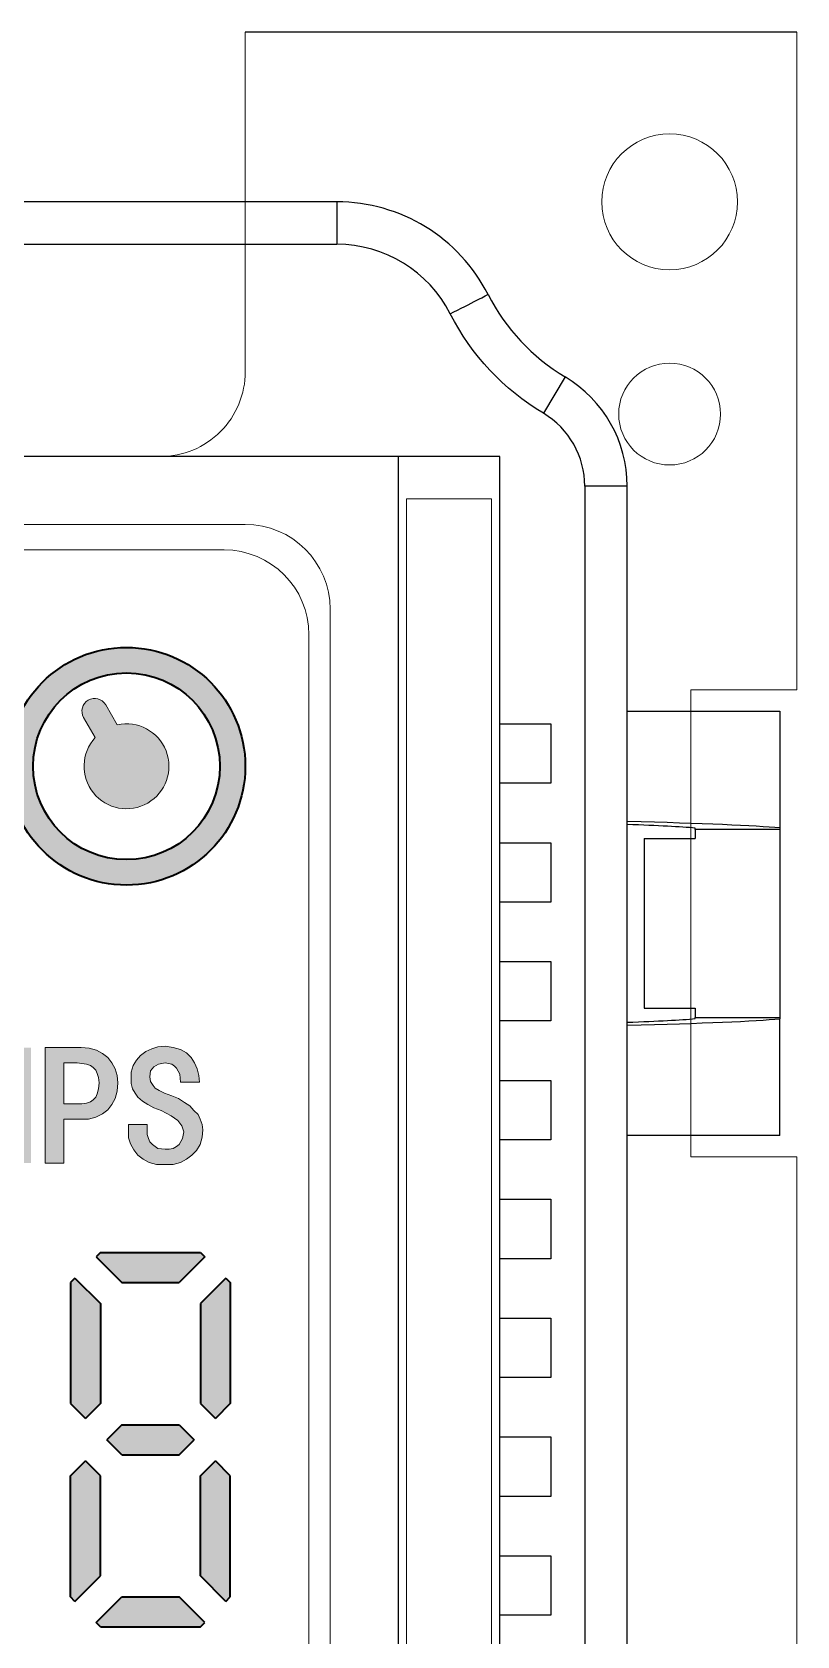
# Model space of a CAD drawing. Header units: millimetres. Extents: x -13 to 383, y -156 to 81.
# Drawn here: x 67.64 to 76.65, y 34.76 to 53.65 of the extents above; entities that cross this region are included whole.
import ezdxf

# ---------------------------------------------------------------- set-up
doc = ezdxf.new("R2010")
doc.units = ezdxf.units.MM
doc.header["$LTSCALE"] = 0.5
doc.layers.get('0').update_dxf_attribs({"lineweight": 18})
doc.layers.add('粗实线层', color=7, linetype='Continuous', lineweight=35)

# ---------------------------------------------------------------- blocks, each defined once
blk = doc.blocks.new('*X6')
at = {"color": 7, "linetype": 'Continuous', "lineweight": 25}
for p, q in [((6.079024270831269, 4.100000000000591), (-6.079023655894616, 4.100000000000591)), ((6.079023657038761, 4.100000000000364), (6.079024884623323, 3.60000000000116)), ((-6.079024883603324, 3.600000000000591), (6.079024884623777, 3.600000000000591)), ((8.768914865459465, 2.037932857033297), (8.512609910588253, 1.60862204874843)), ((9.000000000758064, 0.7500004322905625), (9.000000000758973, -27.89999999999941)), ((9.500000000758973, 0.7500004322905625), (9.000000000758973, 0.7500004322905625)), ((9.500000000758973, -27.89999999999941), (9.500000000758973, 0.7500004322905625)), ((9.500000041657586, -1.900000000103432), (11.30000012336404, -1.900000000103432)), ((11.30000012336404, -1.900000000103432), (11.30000012336404, -3.275847934718968)), ((9.700000123364134, -3.400000000102409), (9.700000123364134, -5.400000000102409)), ((9.700000123364134, -3.400000000102409), (10.30000012336404, -3.400000000102409)), ((10.30000012336404, -3.29304842888223), (10.30000012336404, -3.277520266701117)), ((11.30000012336404, -3.293048428881434), (10.30000012336404, -3.293048428881434)), ((10.30000012336404, -3.293048428881434), (10.30000012336404, -3.400000000102409)), ((11.30000012336404, -3.275847934718968), (11.30000012336404, -3.29304842888223)), ((11.30000012336404, -3.29304842888223), (11.30000012336404, -5.506951571290415)), ((9.700000123364134, -5.400000000102409), (10.30000012336404, -5.400000000102409)), ((10.30000012336404, -5.400000000102409), (10.30000012336404, -5.506951571290415)), ((10.3000001233645, -5.522479733505406), (10.30000012336404, -5.506951571290415)), ((10.30000012336404, -5.506951571290415), (11.30000012336404, -5.506951571290415)), ((11.30000012336404, -5.506951571290415), (11.30000012336131, -5.524152065487897)), ((11.30000012336131, -6.900000000103432), (11.30000012336131, -5.524152065487897)), ((11.30000012336131, -6.900000000103432), (9.50000002865363, -6.900000000103432))]:
    blk.add_line(p, q, dxfattribs=at)
at = {"color": 0, "linetype": 'Continuous', "ltscale": 0.5}
for p, q in [((-4.75000000029786, -2.842170943040401e-14), (4.750000000298314, 0)), ((5.75000000057662, -24.80000000000447), (5.750000000577074, -1.000000000154785))]:
    blk.add_line(p, q, dxfattribs=at)
at = {"color": 7, "linetype": 'Continuous', "lineweight": 25}
for centre, radius, start, end in [((6.079028567333808, 2.100017417840604), 1.999982582165788, 27.02481284507418, 90.0001406708157), ((9.999999959426077, 4.100000432141542), 2.401602213713915, 207.0250031376143, 239.1621685776927), ((8.000000000944056, 0.750000432342631), 1.499999999814259, 0, 59.16216857897633)]:
    blk.add_arc(centre, radius, start, end, dxfattribs=at)
at = {"color": 0, "linetype": 'Continuous', "ltscale": 0.5}
blk.add_arc((4.749999999441116, -1.00000000148475), 1.00000000148475, 0, 90, dxfattribs=at)
at = {"color": 7, "linetype": 'Continuous', "lineweight": 25}
for centre, major_axis, ratio, start_param, end_param in [((8.250617611338384e-08, -3.313121749780294), (11.50000000008822, 0), 0.01745506492832345, 0.1867722969736413, 0.5986680591498156), ((8.278584573417902e-08, -3.313121749776087), (10.49999999977391, 0), 0.01745506492832206, 0.1954911394638757, 0.4399759730879149), ((8.278584573417902e-08, -5.486878250430777), (10.49999999977391, 0), 0.01745506492820512, 5.843209334092935, 6.087694167716473), ((8.250617611338384e-08, -5.486878250426457), (11.50000000008822, 0), 0.01745506492820185, 5.684517246022038, 6.09641301020538)]:
    blk.add_ellipse(centre, major_axis=major_axis, ratio=ratio, start_param=start_param, end_param=end_param, dxfattribs=at)
for points in [[(7.415228555194062, 2.781572506765997), (7.159084818910287, 3.283746524499747), (6.642752086133441, 3.600001384046095), (6.079024884623323, 3.600000000000591)], [(8.512609910591891, 1.608622048753432), (8.043747083685048, 1.888540148572929), (7.66334897249908, 2.295133660066995), (7.415228555187696, 2.781572506763268)], [(9.000000000756245, 0.7500004322905625), (9.00000000077489, 1.101998654506019), (8.81484319317542, 1.42818427182965), (8.512609910588253, 1.60862204874843)]]:
    blk.add_open_spline(points, degree=3, dxfattribs=at)
blk.add_open_spline([(7.415228555194972, 2.781572506766565), (7.531835229729495, 2.841050345640156), (7.647723823091383, 2.900162002033881), (7.812630384170461, 2.984276720363368), (7.86063288475998, 3.008761818150901), (7.860632717082808, 3.008762146883555)], degree=3, knots=[0, 0, 0, 0, 0.2500000000031246, 0.2500000000031246, 0.5000000000062491, 0.5000000000062491, 0.5000000000062491, 0.5000000000062491], dxfattribs=at)
blk = doc.blocks.new('*X28')
at = {"color": 8, "linetype": 'Continuous', "ltscale": 0.5}
for p, q in [((1.100000761466845, 27.5000008642831), (0.1000007614668448, 27.5000008642831)), ((0.1000007614494578, 0.4999999999999147), (0.1000007614494507, 27.5000008642831)), ((1.100000761395791, 0.5000000001315605), (1.100000761395791, 27.5000008642831))]:
    blk.add_line(p, q, dxfattribs=at)
blk = doc.blocks.new('*X29')
at = {"linetype": 'Continuous', "ltscale": 0.5}
h = blk.add_hatch(color=8, dxfattribs=at)
edge = h.paths.add_edge_path(flags=0)
edge.add_arc((-4.400000380987819, -3.649402068904237), 1.099999999693011, 0, 36.07062172180487)
edge.add_arc((-4.400000380963287, -3.64940206889633), 1.099999999668527, 36.0706217222243, 89.99999999990706)
edge.add_line((-4.400000380961503, -2.549402069227804), (-4.400000380961501, -2.249402069227784))
edge.add_arc((-4.400000380959651, -3.649402068892581), 1.399999999664796, 9.868017514236271e-11, 90.00000000007572, ccw=False)
edge.add_line((-3.000000381294854, -3.649402068890169), (-3.300000381298617, -3.649402068893437))
edge = h.paths.add_edge_path(flags=0)
edge.add_arc((-4.400000381288592, -3.649402068826106), 0.4999999996671258, 165.314499327341, 180.0000000000001, ccw=False)
edge.add_arc((-4.400000381161695, -3.649402068787493), 0.4999999997800891, 137.4576031171946, 165.3144993353076, ccw=False)
edge.add_line((-4.768388991883056, -3.311334277847756), (-4.904904191485514, -3.074883016130769))
edge.add_arc((-4.775000380951003, -2.999883016062903), 0.1500000000052206, 29.99999999001551, 210.0000000287822, ccw=False)
edge.add_line((-4.645096570365746, -2.92488301608293), (-4.508581370745105, -3.161334277852092))
edge.add_arc((-4.400000381109272, -3.649402068088564), 0.4999999991766101, 89.99999998306163, 102.54239687957329, ccw=False)
edge.add_line((-4.400000380961456, -3.149402068911954), (-4.400000380961501, -3.649402068893437))
edge.add_line((-4.400000380961501, -3.649402068893437), (-4.900000380966048, -3.649402068893437))
edge = h.paths.add_edge_path(flags=0)
edge.add_line((-4.400000380961501, -3.649402068893437), (-4.400000380961501, -3.376141351007817))
edge.add_line((-4.400000380961501, -3.376141351007817), (-4.400000380961501, -3.149402068908302))
edge.add_arc((-4.400000381019058, -3.649402068946476), 0.5000000000381748, 1.1859810911118984e-09, 89.9999999934044, ccw=False)
edge.add_line((-3.900000380980884, -3.649402068936126), (-4.400000380961501, -3.649402068893437))
edge = h.paths.add_edge_path(flags=0)
edge.add_line((-4.400000380961501, -4.149402068894545), (-4.400000380961501, -3.831932004547838))
edge.add_line((-4.400000380961501, -3.831932004547838), (-4.400000380961501, -3.649402068893437))
edge.add_line((-4.400000380961501, -3.649402068893437), (-3.900000380977303, -3.649402068893437))
edge.add_arc((-4.400000380962553, -3.649402068909308), 0.49999999998525, -90.0000000018685, 1.8187051864515524e-09, ccw=False)
edge = h.paths.add_edge_path(flags=0)
edge.add_arc((-4.400000381014594, -3.649402068943601), 0.4999999999386038, 193.5818360926953, 270.0000000060855, ccw=False)
edge.add_arc((-4.400000380225184, -3.649402068847882), 0.5000000007284154, 179.9999999997452, 193.5818360821141, ccw=False)
edge.add_line((-4.9000003809536, -3.649402068845659), (-4.400000380961501, -3.649402068893437))
edge.add_line((-4.400000380961501, -3.649402068893437), (-4.400000380961501, -4.149402068885735))
edge = h.paths.add_edge_path(flags=0)
edge.add_arc((-4.400000381027233, -3.649402068883656), 1.399999999601764, 159.0245066938817, 180.0000000000002, ccw=False)
edge.add_arc((-4.400000380979661, -3.649402068873556), 1.399999999642569, 89.99999999925672, 159.0245066949647, ccw=False)
edge.add_line((-4.400000380961497, -2.249402069230987), (-4.400000380961501, -2.549402069226744))
edge.add_arc((-4.400000380971048, -3.649402068892301), 1.099999999665557, 89.99999999950273, 180.0000000000584)
edge.add_line((-5.500000380636606, -3.649402068893422), (-5.800000380629115, -3.649402068893437))
edge = h.paths.add_edge_path(flags=0)
edge.add_arc((-4.400000380965877, -3.649402068893862), 1.399999999662258, 192.2260821755313, 270.0000000001778, ccw=False)
edge.add_arc((-4.40000038062847, -3.649402068869467), 1.399999999997178, 180.0000000010798, 192.2260821735828, ccw=False)
edge.add_line((-5.800000380625648, -3.649402068895851), (-5.500000380628194, -3.649402068893437))
edge.add_arc((-4.400000380949336, -3.649402068888064), 1.099999999678857, 180.0000000002798, 269.9999999990038)
edge.add_line((-4.400000380968462, -4.749402068566923), (-4.400000380961501, -5.049402068559743))
edge = h.paths.add_edge_path(flags=0)
edge.add_arc((-4.40000038096457, -3.649402068908672), 1.099999999662095, 270.0000000001569, 336.2522546712485)
edge.add_arc((-4.400000381009134, -3.649402068878334), 1.099999999715103, 336.2522546707369, 359.9999999992133)
edge.add_line((-3.300000381294031, -3.649402068893437), (-3.000000381294853, -3.649402068893437))
edge.add_arc((-4.400000380958322, -3.649402068895892), 1.399999999663469, -90.0000000004639, 1.0049916454590857e-10, ccw=False)
edge.add_line((-4.400000380969659, -5.049402068559361), (-4.400000380961501, -4.749402068570788))
at = {"layer": '粗实线层', "linetype": 'Continuous'}
h = blk.add_hatch(color=8, dxfattribs=at)
h.paths.add_polyline_path([(-4.729914486365203, -7.451077152885404), (-4.725566533129552, -7.411945573758715), (-4.722044115322092, -7.380243813488647), (-4.729914486365203, -7.317280845135912), (-4.745655228453529, -7.270058618871417), (-4.761395970541912, -7.230706763650943), (-4.792877454718564, -7.199225279474661), (-4.824358938895273, -7.175614166342399), (-4.871581165159228, -7.159873424254187), (-4.926673762467374, -7.152003053210166), (-4.929951595164482, -6.963496859681072), (-4.840099680982576, -6.970984519196179), (-4.753525599497721, -6.994595632328441), (-4.682692260101248, -7.033947487548886), (-4.619729291748911, -7.081169713813409), (-4.572507065483876, -7.144132682166116), (-4.533155210263033, -7.214966021562873), (-4.509544097131538, -7.293669732003679), (-4.501673726087404, -7.380243813488647), (-4.509544097131538, -7.474688266017637), (-4.533155210263033, -7.561262347502606), (-4.572507065483876, -7.632095686899362), (-4.619729291748911, -7.695058655252097), (-4.682692260101248, -7.742280881516592), (-4.761395970541912, -7.781632736737066), (-4.84797005202671, -7.805243849869299), (-4.929951595164482, -7.805243849869299), (-4.929951595164482, -7.624225315855341), (-4.871581165159228, -7.616354944811292), (-4.824358938895273, -7.600614202723079), (-4.792877454718564, -7.577003089590818), (-4.761395970541912, -7.545521605414393), (-4.745655228453529, -7.506169750194061)], flags=0)
h.paths.add_polyline_path([(-4.344266305204997, -7.388114184532668), (-4.344266305204997, -7.38097423055811), (-4.344266305204997, -7.333021587224124), (-4.344266305204997, -7.254317876783347), (-4.320655192073559, -7.175614166342399), (-4.281303336852659, -7.112651197989692), (-4.234081110588704, -7.057558600681148), (-4.171118142235343, -7.010336374416653), (-4.100284802838814, -6.978854890240228), (-4.029451463442342, -6.955243777107967), (-3.942877381957487, -6.947373406063917), (-3.848432929428498, -6.96311414815213), (-3.761858847942619, -6.986725261284391), (-3.69102550854609, -7.026077116504723), (-3.635932911237944, -7.081169713813409), (-3.596581056017101, -7.144132682166116), (-3.565099571840392, -7.214966021562873), (-3.549358829753146, -7.293669732003679), (-3.541488458708955, -7.372373442444598), (-3.761858847942619, -7.372373442444598), (-3.769729218986754, -7.27792898991558), (-3.809081074207654, -7.207095650518824), (-3.832692187340172, -7.183484537386448), (-3.8641736715158, -7.159873424254187), (-3.903525526736644, -7.152003053210166), (-3.942877381957487, -7.144132682166116), (-4.021581092398151, -7.159873424254187), (-4.076673689706297, -7.191354908430611), (-4.116025544927197, -7.238577134695134), (-4.123895915971332, -7.309410474091891), (-4.116025544927197, -7.364503071400435), (-4.084544060750488, -7.411725297665072), (-4.060932947617971, -7.443206781841354), (-4.013710721354016, -7.466817894973616), (-3.950747753001679, -7.498299379149898), (-3.8641736715158, -7.529780863326323), (-3.785469961075137, -7.561262347502606), (-3.714636621678608, -7.608484573767129), (-3.651673653326327, -7.647836428987574), (-3.604451427061292, -7.702929026296118), (-3.557229200797281, -7.750151252560642), (-3.533618087664763, -7.805243849869299), (-3.510006974532246, -7.868206818222035), (-3.502136603488111, -7.9311697865746), (-3.510006974532246, -8.017743868059569), (-3.533618087664763, -8.104317949544537), (-3.572969942884583, -8.175151288941294), (-3.62806254019381, -8.23024388624998), (-3.69102550854609, -8.277466112514475), (-3.761858847942619, -8.316817967734806), (-3.848432929428498, -8.34042908086721), (-3.942877381957487, -8.34042908086721), (-4.045192205529645, -8.34042908086721), (-4.131766287015523, -8.316817967734806), (-4.202599626411995, -8.277466112514475), (-4.265562594764333, -8.23024388624998), (-4.312784821029368, -8.167280917897273), (-4.352136676249188, -8.096447578500516), (-4.375747789381705, -8.02561423910376), (-4.375747789381705, -7.939040157618791), (-4.375747789381705, -7.868206818222035), (-4.155377400146961, -7.868206818222035), (-4.155377400146961, -7.9311697865746), (-4.155377400146961, -7.986262383883286), (-4.139636658059715, -8.03348461014778), (-4.123895915971332, -8.072836465368255), (-4.09241443179468, -8.104317949544537), (-4.029451463442342, -8.15154017580906), (-3.942877381957487, -8.159410546853081), (-3.895655155692452, -8.159410546853081), (-3.848432929428498, -8.15154017580906), (-3.809081074207654, -8.127929062676799), (-3.777599590030945, -8.104317949544537), (-3.738247734811125, -8.03348461014778), (-3.722506992722799, -7.954780899706861), (-3.746118105855317, -7.883947560310105), (-3.793340332119271, -7.820984591957512), (-3.872044042559935, -7.765891994648854), (-3.990099608221499, -7.702929026296118), (-4.076673689706297, -7.671447542119836), (-4.147507029102826, -7.632095686899362), (-4.210469997456187, -7.592743831678916), (-4.265562594764333, -7.545521605414393), (-4.297044078941042, -7.498299379149898), (-4.328525563117694, -7.451077152885404)], flags=0)
h.paths.add_polyline_path([(-5.359544169892615, -8.324688338778998), (-5.359544169892615, -7.226117514555114), (-5.359544169892615, -6.96311414815213), (-4.934544133511565, -6.96311414815213), (-4.929951595164482, -6.963496859681072), (-4.929951595164482, -7.152003053210166), (-4.9817663597766, -7.144132682166116), (-5.139173780657927, -7.144132682166116), (-5.139173780657927, -7.624225315855341), (-4.9817663597766, -7.624225315855341), (-4.926673762467374, -7.624225315855341), (-4.929951595164482, -7.805243849869271), (-4.942414504555757, -7.805243849869299), (-5.139173780657927, -7.805243849869299), (-5.139173780657927, -8.324688338778998)], flags=0)
h.paths.add_polyline_path([(-5.969497925809094, -7.75970813168567), (-5.880618961195239, -7.298383982023182), (-5.816025690449351, -6.96311414815213), (-5.524821961818134, -6.96311414815213), (-5.524821961818134, -8.324688338778998), (-5.729451608964496, -8.324688338778998), (-5.729451608964496, -7.510276030738623), (-5.886859029845823, -8.324688338778998), (-6.052136821772365, -8.324688338778998), (-6.201673871609557, -7.550996646140732), (-6.201673871609557, -8.324688338778998), (-6.406303518755919, -8.324688338778998), (-6.406303518755919, -7.298383982023182), (-6.406303518755919, -6.96311414815213), (-6.122970161168894, -6.96311414815213), (-6.058376890422949, -7.298383982023182)], flags=0)
h.paths.add_polyline_path([(-6.776210957827743, -7.923299415530579), (-6.776210957827743, -7.308707763090013), (-6.776210957827743, -6.96311414815213), (-6.555840568594135, -6.96311414815213), (-6.555840568594135, -7.91542904448653), (-6.563710939637247, -8.009873497015548), (-6.587322052769764, -8.096447578500516), (-6.618803536946416, -8.167280917897273), (-6.666025763210428, -8.23024388624998), (-6.721118360519597, -8.277466112514475), (-6.791951699916126, -8.316817967734806), (-6.886396152445116, -8.34042908086721), (-6.980840604974105, -8.34042908086721), (-7.083155428547286, -8.34042908086721), (-7.177599881076333, -8.316817967734806), (-7.248433220472805, -8.277466112514475), (-7.303525817782031, -8.23024388624998), (-7.350748044045986, -8.167280917897273), (-7.382229528222695, -8.096447578500516), (-7.405840641355212, -8.009873497015548), (-7.405840641355212, -7.91542904448653), (-7.405840641355212, -7.308707763090069), (-7.405840641355212, -6.96311414815213), (-7.185470252120467, -6.96311414815213), (-7.185470252120467, -7.308707763090069), (-7.185470252120467, -7.923299415530579), (-7.185470252120467, -7.978392012839237), (-7.177599881076333, -8.03348461014778), (-7.153988767943815, -8.072836465368255), (-7.130377654811298, -8.104317949544537), (-7.06741468645896, -8.15154017580906), (-6.980840604974105, -8.159410546853081), (-6.902136894533442, -8.15154017580906), (-6.839173926181161, -8.104317949544537), (-6.815562813048643, -8.072836465368255), (-6.791951699916126, -8.03348461014778), (-6.784081328871935, -7.978392012839237)], flags=0)
h.paths.add_polyline_path([(-7.815099935646856, -7.868206818222035), (-7.815099935646856, -7.360326668424335), (-7.815099935646856, -6.96311414815213), (-7.594729546413191, -6.96311414815213), (-7.594729546413191, -7.868206818222035), (-7.602599917457383, -7.978392012839237), (-7.62621103058882, -8.080706836412304), (-7.657692514765529, -8.159410546853081), (-7.712785112073675, -8.23024388624998), (-7.767877709382901, -8.277466112514475), (-7.838711048779373, -8.316817967734806), (-7.917414759220037, -8.34042908086721), (-8.003988840704892, -8.34042908086721), (-8.09056292219077, -8.34042908086721), (-8.161396261587242, -8.316817967734806), (-8.232229600983771, -8.285336483558524), (-8.295192569336052, -8.23024388624998), (-8.342414795601087, -8.167280917897273), (-8.381766650820907, -8.088577207456325), (-8.405377763953425, -7.994132754927335), (-8.405377763953425, -7.876077189266056), (-8.405377763953425, -7.773762365692875), (-8.18500737471976, -7.773762365692875), (-8.18500737471976, -7.899688302398317), (-8.18500737471976, -7.962651270751024), (-8.177137003675625, -8.017743868059569), (-8.161396261587242, -8.057095723280042), (-8.137785148454725, -8.088577207456325), (-8.082692551146579, -8.127929062676799), (-8.011859211749027, -8.135799433720848), (-7.972507356529263, -8.135799433720848), (-7.933155501308363, -8.127929062676799), (-7.8938036460886, -8.112188320588587), (-7.870192532956082, -8.080706836412304), (-7.846581419823565, -8.049225352235993), (-7.830840677735182, -8.002003125971356), (-7.822970306691047, -7.939040157618791)], flags=0)
h = blk.add_hatch(color=8, dxfattribs=at)
h.paths.add_polyline_path([(-3.778979230351752, -9.7294309351891), (-3.513718579823433, -9.464170284716005), (-3.477725091455625, -9.428176796355643), (-3.529412130252013, -9.37648975755934), (-4.705882722514446, -9.37648975755934), (-4.75756976104833, -9.4281767963557), (-4.456315622152204, -9.729430935189185)], flags=0)
h.paths.add_polyline_path([(-4.705882722251772, -11.15633442878487), (-4.705882722251943, -10.18740916851405), (-4.705882722251943, -9.978998034941839), (-5.007136861089236, -9.677743896396663), (-5.058823899851973, -9.7294309351594), (-5.058823899851802, -11.15633442868221), (-4.882353311152372, -11.33280501737968)], flags=0)
h.paths.add_polyline_path([(-3.778979230224536, -11.7588427063109), (-3.689476346475374, -11.66933982257089), (-3.602508641415284, -11.58237211752001), (-3.778979230224536, -11.40590152880779), (-4.456315622230704, -11.4059015287593), (-4.632786211047176, -11.58237211755753), (-4.456315622279192, -11.7588427063109)], flags=0)
h.paths.add_polyline_path([(-3.176470952651982, -11.1563344286821), (-3.176470952651982, -10.58448149687382), (-3.176470952651982, -9.729430934995236), (-3.228157991414719, -9.677743896396606), (-3.529412130266337, -9.978998035185441), (-3.529412130252013, -11.15633442878482), (-3.352941541552639, -11.33280501737963)], flags=0)
h.paths.add_polyline_path([(-3.176470952651982, -13.43531330012343), (-3.176470952651982, -12.42094101553752), (-3.176470952651982, -12.0084098064365), (-3.352941541351356, -11.83193921773906), (-3.529412130208868, -12.00840980637693), (-3.529412130252013, -13.18574620011157), (-3.228157991414719, -13.48700033872205)], flags=0)
h.paths.add_polyline_path([(-3.477725091455625, -13.73656743876296), (-3.651768570683032, -13.56252395957173), (-3.778979230351752, -13.4353132999295), (-4.456315621992189, -13.43531329995932), (-4.75756976104833, -13.73656743876288), (-4.705882722251943, -13.78825447755926), (-3.529412130252069, -13.78825447755932)], flags=0)
h.paths.add_polyline_path([(-4.705882722251943, -13.18574619991554), (-4.705882722251943, -12.92437200327927), (-4.705882722251772, -12.00840980633373), (-4.882353310951203, -11.83193921773892), (-5.058823899808658, -12.00840980637685), (-5.058823899851973, -13.43531330025397), (-5.007136861089236, -13.48700033872194)], flags=0)
at = {"color": 8, "ltscale": 0.5}
for p, q in [((-13.00000047037065, -0.8000000000000114), (-3.000000289837885, -0.8000000000000114)), ((-2.000000289827597, -26.20000086410172), (-2.000000289827597, -1.800000000053757))]:
    blk.add_line(p, q, dxfattribs=at)
at = {"color": 8, "linetype": 'Continuous', "ltscale": 0.5}
for p, q in [((-4.508581370745105, -3.161334277852092), (-4.645096570434077, -2.924883015985387)), ((-4.768388991883, -3.31133427784772), (-4.904904191485514, -3.074883016130769))]:
    blk.add_line(p, q, dxfattribs=at)
at = {"color": 8, "lineweight": 0}
for points in [[(-4.501673726087404, -7.380243813488647), (-4.509544097131538, -7.474688266017637), (-4.533155210263033, -7.561262347502606), (-4.572507065483876, -7.632095686899362), (-4.619729291748911, -7.695058655252097), (-4.682692260101248, -7.742280881516592), (-4.761395970541912, -7.781632736737066), (-4.84797005202671, -7.805243849869299), (-4.942414504555757, -7.805243849869299), (-5.139173780657927, -7.805243849869299), (-5.139173780657927, -8.324688338778998), (-5.359544169892615, -8.324688338778998), (-5.359544169892615, -6.96311414815213), (-4.934544133511565, -6.96311414815213), (-4.840099680982576, -6.970984519196179), (-4.753525599497721, -6.994595632328441), (-4.682692260101248, -7.033947487548886), (-4.619729291748911, -7.081169713813409), (-4.572507065483876, -7.144132682166116), (-4.533155210263033, -7.214966021562873), (-4.509544097131538, -7.293669732003679), (-4.501673726087404, -7.380243813488647)], [(-3.502136603488111, -7.9311697865746), (-3.510006974532246, -8.017743868059569), (-3.533618087664763, -8.104317949544537), (-3.572969942884583, -8.175151288941294), (-3.62806254019381, -8.23024388624998), (-3.69102550854609, -8.277466112514475), (-3.761858847942619, -8.316817967734806), (-3.848432929428498, -8.34042908086721), (-3.942877381957487, -8.34042908086721), (-4.045192205529645, -8.34042908086721), (-4.131766287015523, -8.316817967734806), (-4.202599626411995, -8.277466112514475), (-4.265562594764333, -8.23024388624998), (-4.312784821029368, -8.167280917897273), (-4.352136676249188, -8.096447578500516), (-4.375747789381705, -8.02561423910376), (-4.375747789381705, -7.939040157618791), (-4.375747789381705, -7.868206818222035), (-4.155377400146961, -7.868206818222035), (-4.155377400146961, -7.9311697865746), (-4.155377400146961, -7.986262383883286), (-4.139636658059715, -8.03348461014778), (-4.123895915971332, -8.072836465368255), (-4.09241443179468, -8.104317949544537), (-4.029451463442342, -8.15154017580906), (-3.942877381957487, -8.159410546853081), (-3.895655155692452, -8.159410546853081), (-3.848432929428498, -8.15154017580906), (-3.809081074207654, -8.127929062676799), (-3.777599590030945, -8.104317949544537), (-3.738247734811125, -8.03348461014778), (-3.722506992722799, -7.954780899706861), (-3.746118105855317, -7.883947560310105), (-3.793340332119271, -7.820984591957512), (-3.872044042559935, -7.765891994648854), (-3.990099608221499, -7.702929026296118), (-4.076673689706297, -7.671447542119836), (-4.147507029102826, -7.632095686899362), (-4.210469997456187, -7.592743831678916), (-4.265562594764333, -7.545521605414393), (-4.297044078941042, -7.498299379149898), (-4.328525563117694, -7.451077152885404), (-4.344266305204997, -7.388114184532668), (-4.344266305204997, -7.333021587224124), (-4.344266305204997, -7.254317876783347), (-4.320655192073559, -7.175614166342399), (-4.281303336852659, -7.112651197989692), (-4.234081110588704, -7.057558600681148), (-4.171118142235343, -7.010336374416653), (-4.100284802838814, -6.978854890240228), (-4.029451463442342, -6.955243777107967), (-3.942877381957487, -6.947373406063917), (-3.848432929428498, -6.96311414815213), (-3.761858847942619, -6.986725261284391), (-3.69102550854609, -7.026077116504723), (-3.635932911237944, -7.081169713813409), (-3.596581056017101, -7.144132682166116), (-3.565099571840392, -7.214966021562873), (-3.549358829753146, -7.293669732003679), (-3.541488458708955, -7.372373442444598), (-3.761858847942619, -7.372373442444598), (-3.769729218986754, -7.27792898991558), (-3.809081074207654, -7.207095650518824), (-3.832692187340172, -7.183484537386448), (-3.8641736715158, -7.159873424254187), (-3.903525526736644, -7.152003053210166), (-3.942877381957487, -7.144132682166116), (-4.021581092398151, -7.159873424254187), (-4.076673689706297, -7.191354908430611), (-4.116025544927197, -7.238577134695134), (-4.123895915971332, -7.309410474091891), (-4.116025544927197, -7.364503071400435), (-4.084544060750488, -7.411725297665072), (-4.060932947617971, -7.443206781841354), (-4.013710721354016, -7.466817894973616), (-3.950747753001679, -7.498299379149898), (-3.8641736715158, -7.529780863326323), (-3.785469961075137, -7.561262347502606), (-3.714636621678608, -7.608484573767129), (-3.651673653326327, -7.647836428987574), (-3.604451427061292, -7.702929026296118), (-3.557229200797281, -7.750151252560642), (-3.533618087664763, -7.805243849869299), (-3.510006974532246, -7.868206818222035), (-3.502136603488111, -7.9311697865746)], [(-4.722044115322092, -7.380243813488647), (-4.729914486365203, -7.317280845135912), (-4.745655228453529, -7.270058618871417), (-4.761395970541912, -7.230706763650943), (-4.792877454718564, -7.199225279474661), (-4.824358938895273, -7.175614166342399), (-4.871581165159228, -7.159873424254187), (-4.926673762467374, -7.152003053210166), (-4.9817663597766, -7.144132682166116), (-5.139173780657927, -7.144132682166116), (-5.139173780657927, -7.624225315855341), (-4.9817663597766, -7.624225315855341), (-4.926673762467374, -7.624225315855341), (-4.871581165159228, -7.616354944811292), (-4.824358938895273, -7.600614202723079), (-4.792877454718564, -7.577003089590818), (-4.761395970541912, -7.545521605414393), (-4.745655228453529, -7.506169750194061), (-4.729914486365203, -7.451077152885404), (-4.722044115322092, -7.380243813488647)]]:
    blk.add_lwpolyline(points, dxfattribs=at)
at = {"color": 8, "linetype": 'Continuous', "ltscale": 0.5}
for centre, radius, start, end in [((-3.000000289861248, -1.800000000037898), 1.000000000037907, 0, 89.99999999956822), ((-4.775000380944448, -2.999883016038439), 0.1499999999873114, 29.99999998317471, 209.9999999831744), ((-4.40000038096241, -3.649402068896251), 0.5000000000004441, 137.4576031234518, 102.5423968759136)]:
    blk.add_arc(centre, radius, start, end, dxfattribs=at)
at = {"layer": '粗实线层', "color": 8, "linetype": 'Continuous'}
for p, q in [((-4.705882722251943, -9.37648975755934), (-4.75756976104833, -9.4281767963557)), ((-4.75756976104833, -9.4281767963557), (-4.456315622152204, -9.729430935189185)), ((-4.705882722514446, -9.37648975755934), (-3.529412130252069, -9.37648975755934)), ((-3.477725091455625, -9.428176796355643), (-3.778979230351752, -9.7294309351891)), ((-3.529412130252013, -9.37648975755934), (-3.477725091455738, -9.428176796355643)), ((-5.007136861089236, -9.677743896396663), (-5.058823899851973, -9.7294309351594)), ((-5.058823899851973, -9.729430934864638), (-5.058823899851802, -11.15633442868221)), ((-5.007136861089236, -9.677743896396663), (-4.705882722237618, -9.978998035185526)), ((-4.456315621992189, -9.729430935159286), (-3.778979230321966, -9.729430935159286)), ((-3.228157991414719, -9.677743896396521), (-3.529412130266337, -9.978998035185441)), ((-3.228157991414719, -9.677743896396606), (-3.176470952651982, -9.729430935159286)), ((-3.176470952651982, -9.729430934995236), (-3.176470952651982, -11.1563344286821)), ((-4.705882722251943, -9.978998034941839), (-4.705882722251772, -11.15633442878487)), ((-3.529412130252013, -9.978998034941753), (-3.529412130252013, -11.15633442878482)), ((-5.058823899808658, -11.15633442874176), (-4.882353311152372, -11.33280501737968)), ((-4.705882722294916, -11.15633442874176), (-4.882353310951203, -11.33280501737968)), ((-3.529412130208868, -11.15633442874167), (-3.352941541552639, -11.33280501737963)), ((-3.176470952695126, -11.15633442874167), (-3.352941541351356, -11.33280501737963)), ((-4.456315622279192, -11.40590152880785), (-4.632786211047176, -11.58237211755753)), ((-4.456315622230704, -11.4059015287593), (-3.778979230273023, -11.4059015287593)), ((-3.778979230224536, -11.40590152880779), (-3.602508641456552, -11.58237211755747)), ((-4.456315622279192, -11.7588427063109), (-4.632786211088387, -11.58237211752001)), ((-3.778979230224536, -11.7588427063109), (-3.602508641415284, -11.58237211752001)), ((-5.058823899808658, -12.00840980637685), (-4.882353311152372, -11.83193921773892)), ((-4.705882722294916, -12.00840980637685), (-4.882353310951203, -11.83193921773892)), ((-4.456315622230761, -11.7588427063593), (-3.778979230273023, -11.7588427063593)), ((-3.529412130208868, -12.00840980637693), (-3.352941541552639, -11.83193921773906)), ((-3.176470952695126, -12.00840980637699), (-3.352941541351356, -11.83193921773906)), ((-5.058823899851973, -13.43531330025397), (-5.058823899851802, -12.00840980643645)), ((-4.705882722251943, -13.18574619991554), (-4.705882722251772, -12.00840980633373)), ((-3.529412130252013, -13.18574620011157), (-3.529412130252013, -12.00840980633379)), ((-3.176470952651982, -13.43531330012343), (-3.176470952651982, -12.0084098064365)), ((-5.007136861089236, -13.487000338722), (-4.705882722237618, -13.18574619993308)), ((-3.228157991414719, -13.48700033872205), (-3.529412130266337, -13.18574619993313)), ((-5.007136861089236, -13.48700033872194), (-5.058823899851973, -13.43531329995926)), ((-4.75756976104833, -13.73656743876288), (-4.456315622152204, -13.43531329992942)), ((-4.456315621992189, -13.43531329995932), (-3.778979230321966, -13.43531329995932)), ((-3.477725091455625, -13.73656743876296), (-3.778979230351752, -13.4353132999295)), ((-3.228157991414719, -13.48700033872205), (-3.176470952651982, -13.43531329995932)), ((-4.705882722251943, -13.78825447755926), (-4.75756976104833, -13.73656743876288)), ((-4.705882722514446, -13.78825447755932), (-3.529412130252069, -13.78825447755932)), ((-3.529412130252013, -13.78825447755932), (-3.477725091455738, -13.73656743876296))]:
    blk.add_line(p, q, dxfattribs=at)
for radius in [1.399999999666666, 1.099999999666666]:
    blk.add_circle((-4.400000380961501, -3.649402068893437), radius, dxfattribs=at)

msp = doc.modelspace()

# ---------------------------------------------------------------- linework, layer by layer
at = {"color": 3}
for p, q in [((70.15344639138198, 53.64999987148585), (70.15344639138198, 49.64999987138285)), ((76.65344635040333, 45.89999943976031), (76.65344635040333, 53.64999987144083)), ((69.1534463914711, 48.64999987148562), (61.15344639153295, 48.64999987148562)), ((76.65344635040333, 26.8999994398134), (76.65344635040333, 40.39999943975258))]:
    msp.add_line(p, q, dxfattribs=at)
at = {"color": 3, "linetype": 'Continuous', "lineweight": 25}
msp.add_line((76.65344635026281, 53.64999987148607), (70.15344639138198, 53.64999987148607), dxfattribs=at)
at = {"color": 4, "linetype": 'Continuous', "lineweight": 25}
for p, q in [((73.15344673038294, 48.64999987148562), (57.15344597042417, 48.64999987148562)), ((71.95344644055535, 48.64999987148562), (71.95344644055535, 20.64999900721827)), ((73.15344673038294, 20.64999900721827), (73.15344673038294, 48.64999987148562))]:
    msp.add_line(p, q, dxfattribs=at)
at = {"color": 3, "linetype": 'Continuous', "ltscale": 0.5}
for p, q in [((75.40344639125283, 45.89999943985535), (75.40344639125283, 40.39999943975258)), ((76.65344635040333, 45.89999943975258), (75.40344639125283, 45.89999943975258)), ((76.65344635030465, 40.39999943975258), (75.40344639145746, 40.39999943975258))]:
    msp.add_line(p, q, dxfattribs=at)
at = {"color": 8, "linetype": 'Continuous', "lineweight": 25}
for p, q in [((73.15344673038294, 45.49999963455716), (73.75344664246609, 45.49999963455716)), ((73.75344664246609, 45.49999963455716), (73.75344664246609, 44.79999989234724)), ((73.75344664246609, 44.79999989234724), (73.15344673038294, 44.79999989234724)), ((73.15344673038294, 44.10000015013733), (73.75344664246609, 44.10000015013733)), ((73.75344664246609, 44.10000015013733), (73.75344664246609, 43.40000040792742)), ((73.75344664246609, 43.40000040792742), (73.15344673038294, 43.40000040792742)), ((73.15344673038294, 42.69999973439494), (73.75344664246609, 42.69999973439494)), ((73.75344664246609, 42.69999973439494), (73.75344664246609, 41.99999906086245)), ((73.75344664246609, 41.99999906086245), (73.15344673038294, 41.99999906086245)), ((73.15344673038294, 41.30000024997511), (73.75344664246609, 41.30000024997511)), ((73.75344664246609, 41.30000024997511), (73.75344664246609, 40.59999957644263)), ((73.75344664246609, 40.59999957644263), (73.15344673038294, 40.59999957644263)), ((73.15344673038294, 39.89999890291014), (73.75344664246609, 39.89999890291014)), ((73.75344664246609, 39.89999890291014), (73.75344664246609, 39.2000000920228)), ((73.75344664246609, 39.2000000920228), (73.15344673038294, 39.2000000920228)), ((73.15344673038294, 38.49999941849032), (73.75344664246609, 38.49999941849032)), ((73.75344664246609, 38.49999941849032), (73.75344664246609, 37.80000060760298)), ((73.75344664246609, 37.80000060760298), (73.15344673038294, 37.80000060760298)), ((73.15344673038294, 37.0999999340705), (73.75344664246609, 37.0999999340705)), ((73.75344664246609, 37.0999999340705), (73.75344664246609, 36.39999926053801)), ((73.75344664246609, 36.39999926053801), (73.15344673038294, 36.39999926053801)), ((73.15344673038294, 35.70000044965067), (73.75344664246609, 35.70000044965067)), ((73.75344664246609, 35.70000044965067), (73.75344664246609, 34.99999977611819)), ((73.75344664246609, 34.99999977611819), (73.15344673038294, 34.99999977611819))]:
    msp.add_line(p, q, dxfattribs=at)
at = {"color": 3}
for centre, radius in [((75.15344635040333, 51.64999970758058), 0.7999999999999996), ((75.1534463505443, 49.1499997075808), 0.5999999999999994)]:
    msp.add_circle(centre, radius, dxfattribs=at)
msp.add_arc((69.15344639129603, 49.64999987151131), 1.000000000025466, 270.0000000100361, 2.275180530223918e-08, dxfattribs=at)

# ---------------------------------------------------------------- block references
at = {"color": 0, "linetype": 'Continuous', "ltscale": 0.5}
for name, p in [('*X6', (65.1534463498266, 47.54999943935192)), ('*X29', (73.15344673038297, 48.64999987148563))]:
    msp.add_blockref(name, p, dxfattribs=at)
at = {"color": 8, "linetype": 'Continuous', "ltscale": 0.5}
msp.add_blockref('*X28', (71.95344644055535, 20.64999900721827), dxfattribs=at)

doc.saveas('drawing.dxf')
